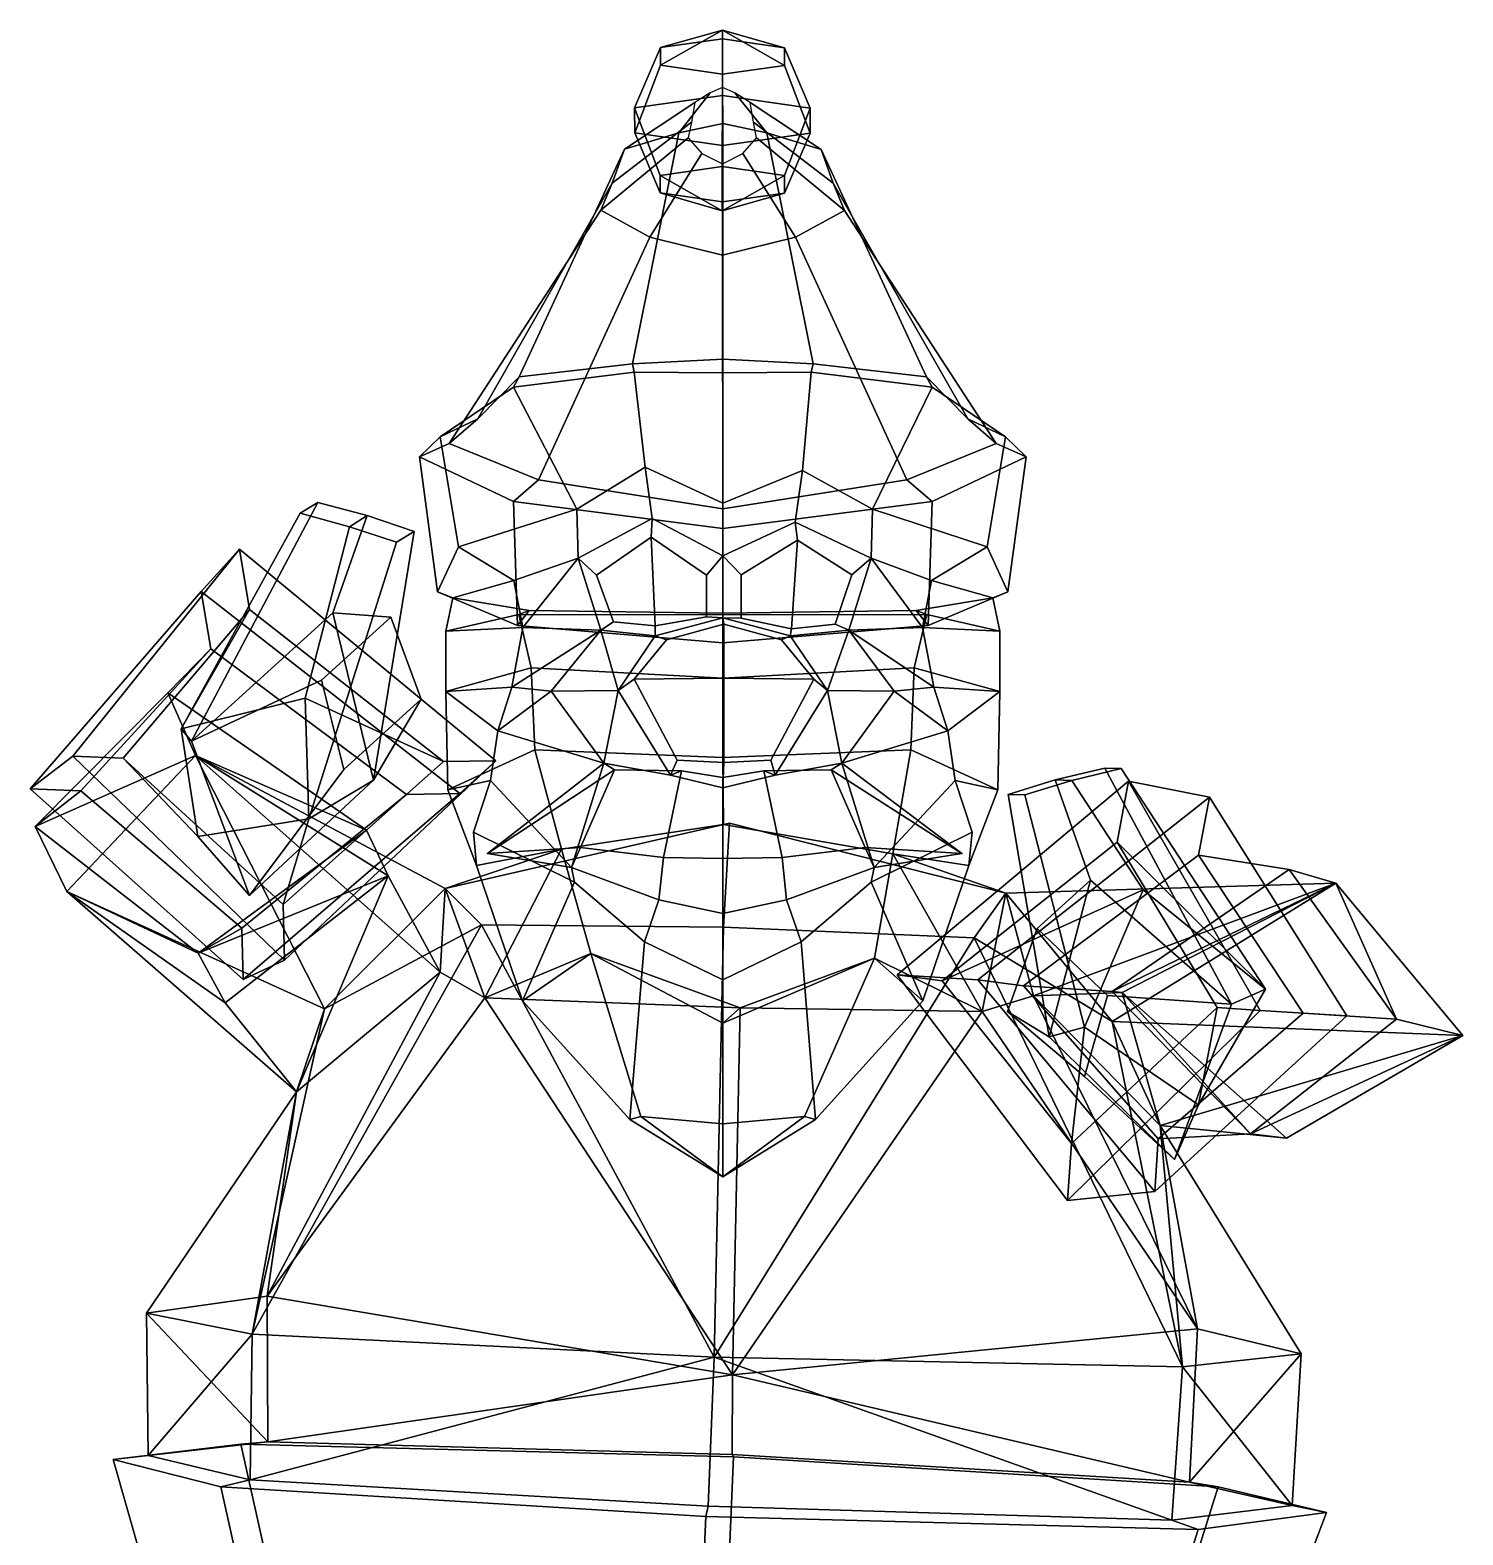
# Model space of a CAD drawing. Extents: x -151 to 163, y -156 to 341.
# Drawn here: x -150.9 to 163.2, y 11 to 340.8 of the extents above; entities that cross this region are included whole.
import ezdxf

# ---------------------------------------------------------------- set-up
doc = ezdxf.new("R2010")
doc.units = 0

msp = doc.modelspace()

# ---------------------------------------------------------------- linework, layer by layer
for p in [(-50.679977, 160.365143, 96.495125), (53.326591, 160.365143, 96.495125)]:
    msp.add_point(p)
for points in [[(-12.734863, 333.085388, -7.617522), (0.883135, 340.792175, -13.282482), (-12.737453, 336.949158, -22.037312)], [(0.883135, 340.792175, -13.282482), (0.870122, 338.858826, -29.255663), (-12.737453, 336.949158, -22.037312)], [(0.875301, 331.131287, -0.416025), (0.883135, 340.792175, -13.282482), (-12.734863, 333.085388, -7.617522)], [(0.883135, 340.792175, -13.282482), (14.480319, 336.904724, -22.054108), (0.870122, 338.858826, -29.255663)], [(0.875301, 331.131287, -0.416025), (14.482908, 333.040955, -7.634317), (0.883135, 340.792175, -13.282482)], [(14.482908, 333.040955, -7.634317), (14.480319, 336.904724, -22.054108), (0.883135, 340.792175, -13.282482)], [(-12.737453, 336.949158, -22.037312), (0.870122, 338.858826, -29.255663), (0.843888, 326.463806, -38.97863), (-18.40015, 323.763123, -28.770412)], [(-18.396488, 318.29892, -8.377671), (-12.734863, 333.085388, -7.617522), (-12.737453, 336.949158, -22.037312), (-18.40015, 323.763123, -28.770412)], [(14.480319, 336.904724, -22.054108), (20.091583, 323.700287, -28.794165), (0.843888, 326.463806, -38.97863), (0.870122, 338.858826, -29.255663)], [(20.095245, 318.236053, -8.401423), (20.091583, 323.700287, -28.794165), (14.480319, 336.904724, -22.054108), (14.482908, 333.040955, -7.634317)], [(0.851211, 315.53537, 1.806764), (0.875301, 331.131287, -0.416025), (-12.734863, 333.085388, -7.617522), (-18.396488, 318.29892, -8.377671)], [(0.851211, 315.53537, 1.806764), (20.095245, 318.236053, -8.401423), (14.482908, 333.040955, -7.634317), (0.875301, 331.131287, -0.416025)], [(-1.841161, 327.024872, -7.458448), (-5.185419, 324.942139, -8.027981), (-20.648323, 314.677887, 46.516022), (-8.712774, 318.266296, 51.219952)], [(0.856452, 328.239136, -7.126527), (-1.841161, 327.024872, -7.458448), (-8.712774, 318.266296, 51.219952), (0.916761, 320.358612, 53.964451)], [(0.856452, 328.239136, -7.126527), (0.916761, 320.358612, 53.964451), (10.540228, 318.252838, 51.214859), (3.549675, 327.016052, -7.461774)], [(3.549675, 327.016052, -7.461774), (10.540228, 318.252838, 51.214859), (22.46538, 314.647736, 46.50462), (6.886408, 324.922424, -8.03543)], [(-5.185419, 324.942139, -8.027981), (-5.943182, 320.642426, -9.20479), (-23.337658, 307.271637, 36.821705), (-20.648323, 314.677887, 46.516022)], [(-12.787777, 308.958221, -29.53746), (-18.40015, 323.763123, -28.770412), (0.843888, 326.463806, -38.97863), (0.819798, 310.86792, -36.75581)], [(-18.396488, 318.29892, -8.377671), (-18.40015, 323.763123, -28.770412), (-12.787777, 308.958221, -29.53746), (-12.785188, 305.094452, -15.11767)], [(14.429993, 308.913788, -29.554255), (0.819798, 310.86792, -36.75581), (0.843888, 326.463806, -38.97863), (20.091583, 323.700287, -28.794165)], [(6.886408, 324.922424, -8.03543), (22.46538, 314.647736, 46.50462), (25.133295, 307.237701, 36.808887), (7.628673, 320.620239, -9.213164)], [(20.095245, 318.236053, -8.401423), (14.432582, 305.050018, -15.134465), (14.429993, 308.913788, -29.554255), (20.091583, 323.700287, -28.794165)], [(-5.943182, 320.642426, -9.20479), (-6.636091, 317.174194, -10.154003), (-25.798651, 301.297607, 29.001936), (-23.337658, 307.271637, 36.821705)], [(0.919584, 268.643951, 102.110413), (0.916761, 320.358612, 53.964451), (-8.712774, 318.266296, 51.219952), (-18.868679, 267.628021, 94.745087)], [(0.919584, 268.643951, 102.110413), (20.707844, 267.628021, 94.745087), (10.540228, 318.252838, 51.214859), (0.916761, 320.358612, 53.964451)], [(7.628673, 320.620239, -9.213164), (25.133295, 307.237701, 36.808887), (27.577019, 301.260284, 28.98782), (8.309083, 317.14978, -10.163225)], [(-43.728985, 264.803253, 82.086647), (-18.868679, 267.628021, 94.745087), (-8.712774, 318.266296, 51.219952), (-20.648323, 314.677887, 46.516022)], [(-6.636091, 317.174194, -10.154003), (-3.64126, 313.777924, -11.084126), (-15.08944, 295.4487, 21.354467), (-25.798651, 301.297607, 29.001936)], [(0.851211, 315.53537, 1.806764), (-18.396488, 318.29892, -8.377671), (-12.785188, 305.094452, -15.11767), (0.824977, 303.14035, -7.916173)], [(0.851211, 315.53537, 1.806764), (0.824977, 303.14035, -7.916173), (14.432582, 305.050018, -15.134465), (20.095245, 318.236053, -8.401423)], [(8.309083, 317.14978, -10.163225), (27.577019, 301.260284, 28.98782), (16.850912, 295.426331, 21.346022), (5.30203, 313.763336, -11.089643)], [(45.568157, 264.803253, 82.086647), (22.46538, 314.647736, 46.50462), (10.540228, 318.252838, 51.214859), (20.707844, 267.628021, 94.745087)], [(-52.769516, 255.59906, 55.375454), (-43.728985, 264.803253, 82.086647), (-20.648323, 314.677887, 46.516022), (-23.337658, 307.271637, 36.821705)], [(-3.64126, 313.777924, -11.084126), (0.826269, 311.485901, -11.712281), (0.875048, 291.502228, 16.200111), (-15.08944, 295.4487, 21.354467)], [(5.30203, 313.763336, -11.089643), (16.850912, 295.426331, 21.346022), (0.875048, 291.502228, 16.200111), (0.826269, 311.485901, -11.712281)], [(54.608688, 255.59906, 55.375454), (25.133295, 307.237701, 36.808887), (22.46538, 314.647736, 46.50462), (45.568157, 264.803253, 82.086647)], [(0.811956, 301.207001, -23.889297), (-12.787777, 308.958221, -29.53746), (0.819798, 310.86792, -36.75581)], [(0.811956, 301.207001, -23.889297), (0.819798, 310.86792, -36.75581), (14.429993, 308.913788, -29.554255)], [(-59.039455, 250.177185, 32.811611), (-52.769516, 255.59906, 55.375454), (-23.337658, 307.271637, 36.821705), (-25.798651, 301.297607, 29.001936)], [(-12.785188, 305.094452, -15.11767), (-12.787777, 308.958221, -29.53746), (0.811956, 301.207001, -23.889297)], [(14.432582, 305.050018, -15.134465), (0.811956, 301.207001, -23.889297), (14.429993, 308.913788, -29.554255)], [(60.878628, 250.177185, 32.811611), (27.577019, 301.260284, 28.98782), (25.133295, 307.237701, 36.808887), (54.608688, 255.59906, 55.375454)], [(0.824977, 303.14035, -7.916173), (-12.785188, 305.094452, -15.11767), (0.811956, 301.207001, -23.889297)], [(0.824977, 303.14035, -7.916173), (0.811956, 301.207001, -23.889297), (14.432582, 305.050018, -15.134465)], [(-39.451542, 242.208405, 12.722825), (-59.039455, 250.177185, 32.811611), (-25.798651, 301.297607, 29.001936), (-15.08944, 295.4487, 21.354467)], [(41.290707, 242.208405, 12.722826), (16.850912, 295.426331, 21.346022), (27.577019, 301.260284, 28.98782), (60.878628, 250.177185, 32.811611)], [(0.919583, 235.910461, -5.742792), (-39.451542, 242.208405, 12.722825), (-15.08944, 295.4487, 21.354467), (0.875048, 291.502228, 16.200111)], [(0.919583, 235.910461, -5.742792), (0.875048, 291.502228, 16.200111), (16.850912, 295.426331, 21.346022), (41.290707, 242.208405, 12.722826)], [(-18.480015, 265.833313, 99.837967), (-18.868679, 267.628021, 94.745087), (-43.728985, 264.803253, 82.086647), (-44.971336, 262.561523, 86.926041)], [(0.919584, 265.653229, 105.996429), (0.919584, 268.643951, 102.110413), (-18.868679, 267.628021, 94.745087), (-18.480015, 265.833313, 99.837967)], [(0.919584, 265.653229, 105.996429), (20.31918, 265.833313, 99.837967), (20.707844, 267.628021, 94.745087), (0.919584, 268.643951, 102.110413)], [(20.31918, 265.833313, 99.837967), (46.810509, 262.561523, 86.926041), (45.568157, 264.803253, 82.086647), (20.707844, 267.628021, 94.745087)], [(-44.971336, 262.561523, 86.926041), (-43.728985, 264.803253, 82.086647), (-52.769516, 255.59906, 55.375454), (-61.068195, 251.690308, 57.15406)], [(-16.123188, 245.036011, 105.993355), (-18.480015, 265.833313, 99.837967), (-44.971336, 262.561523, 86.926041), (-31.063923, 235.798859, 95.688095)], [(0.919583, 237.132874, 110.968666), (0.919584, 265.653229, 105.996429), (-18.480015, 265.833313, 99.837967), (-16.123188, 245.036011, 105.993355)], [(0.919583, 237.132874, 110.968666), (18.366079, 244.241577, 106.137733), (20.31918, 265.833313, 99.837967), (0.919584, 265.653229, 105.996429)], [(18.366079, 244.241577, 106.137733), (33.775131, 235.798859, 95.688103), (46.810509, 262.561523, 86.926041), (20.31918, 265.833313, 99.837967)], [(46.810509, 262.561523, 86.926041), (62.907364, 251.690308, 57.15406), (54.608688, 255.59906, 55.375454), (45.568157, 264.803253, 82.086647)], [(-31.063923, 235.798859, 95.688095), (-44.971336, 262.561523, 86.926041), (-61.068195, 251.690308, 57.15406), (-57.02113, 227.540619, 77.814453)], [(33.775131, 235.798859, 95.688103), (58.860306, 227.540619, 77.814453), (62.907364, 251.690308, 57.15406), (46.810509, 262.561523, 86.926041)], [(-61.068195, 251.690308, 57.15406), (-52.769516, 255.59906, 55.375454), (-59.039455, 250.177185, 32.811611), (-65.593887, 247.304596, 31.64838)], [(62.907364, 251.690308, 57.15406), (67.433052, 247.304596, 31.64838), (60.878628, 250.177185, 32.811611), (54.608688, 255.59906, 55.375454)], [(-57.02113, 227.540619, 77.814453), (-61.068195, 251.690308, 57.15406), (-65.593887, 247.304596, 31.64838), (-61.594547, 217.683228, 41.266933)], [(58.860306, 227.540619, 77.814453), (63.43372, 217.683228, 41.266933), (67.433052, 247.304596, 31.64838), (62.907364, 251.690308, 57.15406)], [(-65.593887, 247.304596, 31.64838), (-59.039455, 250.177185, 32.811611), (-39.451542, 242.208405, 12.722825), (-44.980259, 237.459106, 9.714837)], [(67.433052, 247.304596, 31.64838), (46.819427, 237.459106, 9.714837), (41.290707, 242.208405, 12.722826), (60.878628, 250.177185, 32.811611)], [(-61.594547, 217.683228, 41.266933), (-65.593887, 247.304596, 31.64838), (-44.980259, 237.459106, 9.714837), (-44.08493, 210.312958, 16.025953)], [(-16.123188, 245.036011, 105.993355), (-31.063923, 235.798859, 95.688095), (-30.771215, 225.057556, 94.877663), (-14.554498, 233.792145, 106.658783)], [(0.919583, 237.132874, 110.968666), (-16.123188, 245.036011, 105.993355), (-14.554498, 233.792145, 106.658783), (0.919583, 225.558319, 108.95771)], [(0.919583, 237.132874, 110.968666), (0.919583, 225.558319, 108.95771), (16.797384, 232.987305, 106.68766), (18.366079, 244.241577, 106.137733)], [(18.366079, 244.241577, 106.137733), (16.797384, 232.987305, 106.68766), (33.482418, 225.057556, 94.877663), (33.775131, 235.798859, 95.688103)], [(63.43372, 217.683228, 41.266933), (45.924103, 210.312927, 16.025953), (46.819427, 237.459106, 9.714837), (67.433052, 247.304596, 31.64838)], [(-44.980259, 237.459106, 9.714837), (-39.451542, 242.208405, 12.722825), (0.919583, 235.910461, -5.742792), (0.919583, 231.539124, -9.574923)], [(46.819427, 237.459106, 9.714837), (0.919583, 231.539124, -9.574923), (0.919583, 235.910461, -5.742792), (41.290707, 242.208405, 12.722826)], [(-44.08493, 210.312958, 16.025953), (-44.980259, 237.459106, 9.714837), (0.919583, 231.539124, -9.574923), (0.919583, 206.496765, -3.372415)], [(45.924103, 210.312927, 16.025953), (0.919583, 206.496765, -3.372415), (0.919583, 231.539124, -9.574923), (46.819427, 237.459106, 9.714837)], [(-87.855209, 237.285065, 235.486359), (-91.709824, 234.957581, 223.354294), (-117.844749, 187.686371, 199.891418), (-115.523788, 184.939056, 237.693634)], [(-80.929321, 231.938599, 221.394821), (-90.612244, 194.351776, 191.795395), (-117.844749, 187.686371, 199.891418), (-91.709824, 234.957581, 223.354294)], [(-77.039177, 234.385803, 233.512085), (-87.855209, 237.285065, 235.486359), (-115.523788, 184.939056, 237.693634), (-84.601608, 213.098267, 239.584335)], [(-77.039177, 234.385803, 233.512085), (-80.929321, 231.938599, 221.394821), (-91.709824, 234.957581, 223.354294), (-87.855209, 237.285065, 235.486359)], [(-66.761993, 230.882385, 231.85495), (-77.039177, 234.385803, 233.512085), (-84.601608, 213.098267, 239.584335), (-75.650269, 176.414948, 229.736511)], [(-66.761993, 230.882385, 231.85495), (-70.63118, 228.537048, 219.688675), (-80.929321, 231.938599, 221.394821), (-77.039177, 234.385803, 233.512085)], [(-44.855591, 220.184937, 78.357887), (-30.771215, 225.057556, 94.877663), (-31.063923, 235.798859, 95.688095), (-57.02113, 227.540619, 77.814453)], [(46.694759, 220.184937, 78.357887), (58.860306, 227.540619, 77.814453), (33.775131, 235.798859, 95.688103), (33.482418, 225.057556, 94.877663)], [(-70.63118, 228.537048, 219.688675), (-89.817459, 167.958923, 197.978378), (-90.612244, 194.351776, 191.795395), (-80.929321, 231.938599, 221.394821)], [(-66.761993, 230.882385, 231.85495), (-75.650269, 176.414948, 229.736511), (-89.817459, 167.958923, 197.978378), (-70.63118, 228.537048, 219.688675)], [(-14.813346, 229.697693, 104.469688), (-14.554498, 233.792145, 106.658783), (-30.771215, 225.057556, 94.877663), (-26.750479, 221.328979, 94.654114)], [(-14.813346, 229.697693, 104.469688), (-2.665472, 221.325775, 106.095718), (0.919583, 225.558319, 108.95771), (-14.554498, 233.792145, 106.658783)], [(17.304256, 229.002502, 104.268639), (16.797384, 232.987305, 106.68766), (0.919583, 225.558319, 108.95771), (4.957775, 221.445038, 106.276031)], [(17.304256, 229.002502, 104.268639), (29.2236, 221.448425, 92.15062), (33.482418, 225.057556, 94.877663), (16.797384, 232.987305, 106.68766)], [(-13.913989, 210.204559, 102.64016), (-14.813346, 229.697693, 104.469688), (-26.750479, 221.328979, 94.654114), (-23.003477, 211.139099, 97.547935)], [(-2.665472, 221.325775, 106.095718), (-14.813346, 229.697693, 104.469688), (-13.913989, 210.204559, 102.64016), (-2.665472, 212.208496, 106.939919)], [(4.957775, 221.445038, 106.276031), (4.957775, 211.94043, 107.318275), (15.987243, 209.592163, 102.009949), (17.304256, 229.002502, 104.268639)], [(15.987243, 209.592163, 102.009949), (25.549566, 210.588196, 95.723228), (29.2236, 221.448425, 92.15062), (17.304256, 229.002502, 104.268639)], [(-141.548309, 181.659973, 215.225647), (-105.023621, 227.046326, 193.537415), (-113.448845, 217.795593, 163.65593), (-150.940109, 174.540405, 184.272125)], [(-141.548309, 181.659973, 215.225647), (-130.561356, 181.253357, 212.247375), (-102.853973, 213.839966, 196.022812), (-105.023621, 227.046326, 193.537415)], [(-56.72723, 173.498657, 158.160782), (-113.448845, 217.795593, 163.65593), (-105.023621, 227.046326, 193.537415), (-48.849972, 180.634979, 189.534073)], [(-48.849972, 180.634979, 189.534073), (-105.023621, 227.046326, 193.537415), (-102.853973, 213.839966, 196.022812), (-60.33535, 180.476807, 192.784042)], [(-57.02113, 227.540619, 77.814453), (-61.594547, 217.683228, 41.266933), (-58.289005, 216.348694, 41.578911), (-44.855591, 220.184937, 78.357887)], [(-42.882839, 209.859009, 78.655991), (-30.771215, 225.057556, 94.877663), (-44.855591, 220.184937, 78.357887)], [(-25.840948, 209.298401, 98.549278), (-30.771215, 225.057556, 94.877663), (-42.882839, 209.859009, 78.655991)], [(-23.003477, 211.139099, 97.547935), (-26.750479, 221.328979, 94.654114), (-30.771215, 225.057556, 94.877663), (-25.840948, 209.298401, 98.549278)], [(-2.665472, 212.208496, 106.939919), (0.919583, 211.96109, 110.144325), (0.919583, 225.558319, 108.95771), (-2.665472, 221.325775, 106.095718)], [(4.957775, 211.94043, 107.318275), (4.957775, 221.445038, 106.276031), (0.919583, 225.558319, 108.95771), (0.919583, 211.96109, 110.144325)], [(25.549566, 210.588196, 95.723228), (28.552151, 209.298401, 98.549278), (33.482418, 225.057556, 94.877663), (29.2236, 221.448425, 92.15062)], [(28.552151, 209.298401, 98.549278), (44.722004, 209.859009, 78.655991), (33.482418, 225.057556, 94.877663)], [(44.722004, 209.859009, 78.655991), (46.694759, 220.184937, 78.357887), (33.482418, 225.057556, 94.877663)], [(58.860306, 227.540619, 77.814453), (46.694759, 220.184937, 78.357887), (60.128181, 216.348694, 41.578911), (63.43372, 217.683228, 41.266933)], [(-150.940109, 174.540405, 184.272125), (-113.448845, 217.795593, 163.65593), (-111.299927, 205.190002, 166.006439), (-139.78569, 174.087952, 181.257751)], [(-56.72723, 173.498657, 158.160782), (-68.4123, 173.298706, 161.476425), (-111.299927, 205.190002, 166.006439), (-113.448845, 217.795593, 163.65593)], [(-61.594547, 217.683228, 41.266933), (-44.08493, 210.312958, 16.025953), (-41.498802, 213.574707, 15.364482), (-58.289005, 216.348694, 41.578911)], [(-44.855591, 220.184937, 78.357887), (-58.289005, 216.348694, 41.578911), (-59.793415, 209.042908, 42.462151), (-42.882839, 209.859009, 78.655991)], [(63.43372, 217.683228, 41.266933), (60.128181, 216.348694, 41.578911), (43.337975, 213.574707, 15.364482), (45.924103, 210.312927, 16.025953)], [(46.694759, 220.184937, 78.357887), (44.722004, 209.859009, 78.655991), (61.632584, 209.042908, 42.462151), (60.128181, 216.348694, 41.578911)], [(-59.793415, 209.042908, 42.462151), (-58.289005, 216.348694, 41.578911), (-41.498802, 213.574707, 15.364482), (-43.811165, 212.72229, 12.67251)], [(61.632584, 209.042908, 42.462151), (45.65033, 212.72229, 12.67251), (43.337975, 213.574707, 15.364482), (60.128181, 216.348694, 41.578911)], [(-114.141823, 164.080505, 204.579697), (-117.844749, 187.686371, 199.891418), (-102.853973, 213.839966, 196.022812), (-130.561356, 181.253357, 212.247375)], [(-90.612244, 194.351776, 191.795395), (-60.33535, 180.476807, 192.784042), (-102.853973, 213.839966, 196.022812), (-117.844749, 187.686371, 199.891418)], [(-71.823845, 212.164673, 292.846191), (-84.601608, 213.098267, 239.584335), (-115.523788, 184.939056, 237.693634), (-87.023605, 198.333801, 299.168121)], [(-65.185951, 194.199463, 295.56189), (-71.823845, 212.164673, 292.846191), (-87.023605, 198.333801, 299.168121), (-82.135727, 178.78302, 290.835663)], [(-65.185951, 194.199463, 295.56189), (-75.650269, 176.414948, 229.736511), (-84.601608, 213.098267, 239.584335), (-71.823845, 212.164673, 292.846191)], [(-59.815197, 195.848938, 44.641083), (-59.793415, 209.042908, 42.462151), (-43.811165, 212.72229, 12.67251), (-41.066387, 201.025208, 11.188781)], [(-44.08493, 210.312958, 16.025953), (0.919583, 206.496765, -3.372415), (0.919583, 213.033264, -1.753984), (-41.498802, 213.574707, 15.364482)], [(-43.811165, 212.72229, 12.67251), (-41.498802, 213.574707, 15.364482), (0.919583, 213.033264, -1.753984), (0.919584, 212.648071, -2.405132)], [(-41.066387, 201.025208, 11.188781), (-43.811165, 212.72229, 12.67251), (0.919584, 212.648071, -2.405132), (0.919586, 198.771912, -0.945824)], [(-13.913989, 210.204559, 102.64016), (-23.003477, 211.139099, 97.547935), (-25.840948, 209.298401, 98.549278), (-13.881097, 208.017517, 104.835991)], [(-13.913989, 210.204559, 102.64016), (-13.881097, 208.017517, 104.835991), (0.919583, 211.96109, 110.144325), (-2.665472, 212.208496, 106.939919)], [(1.177965, 210.574738, 124.536148), (0.919583, 211.96109, 110.144325), (-13.881097, 208.017517, 104.835991), (-11.444909, 207.140503, 121.01963)], [(45.924103, 210.312927, 16.025953), (43.337975, 213.574707, 15.364482), (0.919583, 213.033264, -1.753984), (0.919583, 206.496765, -3.372415)], [(45.65033, 212.72229, 12.67251), (0.919584, 212.648071, -2.405132), (0.919583, 213.033264, -1.753984), (43.337975, 213.574707, 15.364482)], [(1.177965, 210.574738, 124.536148), (13.800838, 207.140503, 121.01963), (15.720262, 208.017517, 104.835991), (0.919583, 211.96109, 110.144325)], [(15.987243, 209.592163, 102.009949), (4.957775, 211.94043, 107.318275), (0.919583, 211.96109, 110.144325), (15.720262, 208.017517, 104.835991)], [(42.905556, 201.025208, 11.188781), (0.919586, 198.771912, -0.945824), (0.919584, 212.648071, -2.405132), (45.65033, 212.72229, 12.67251)], [(61.654369, 195.848938, 44.641083), (42.905556, 201.025208, 11.188781), (45.65033, 212.72229, 12.67251), (61.632584, 209.042908, 42.462151)], [(-42.882839, 209.859009, 78.655991), (-59.793415, 209.042908, 42.462151), (-59.815197, 195.848938, 44.641083), (-45.324608, 196.759888, 78.504814)], [(-45.324608, 196.759888, 78.504814), (-25.840948, 209.298401, 98.549278), (-42.882839, 209.859009, 78.655991)], [(-36.670631, 195.943115, 101.72583), (-25.840948, 209.298401, 98.549278), (-45.324608, 196.759888, 78.504814)], [(-36.670631, 195.943115, 101.72583), (-22.038874, 196.096497, 104.760262), (-25.840948, 209.298401, 98.549278)], [(-22.038874, 196.096497, 104.760262), (-13.881097, 208.017517, 104.835991), (-25.840948, 209.298401, 98.549278)], [(-18.521238, 198.576141, 122.216965), (-11.444909, 207.140503, 121.01963), (-13.881097, 208.017517, 104.835991), (-22.038874, 196.096497, 104.760262)], [(1.177965, 198.757813, 128.666168), (1.177965, 210.574738, 124.536148), (-11.444909, 207.140503, 121.01963), (-18.521238, 198.576141, 122.216965)], [(1.177965, 198.757813, 128.666168), (20.877165, 198.576141, 122.216965), (13.800838, 207.140503, 121.01963), (1.177965, 210.574738, 124.536148)], [(20.877165, 198.576141, 122.216965), (23.878038, 196.096497, 104.760262), (15.720262, 208.017517, 104.835991), (13.800838, 207.140503, 121.01963)], [(15.987243, 209.592163, 102.009949), (15.720262, 208.017517, 104.835991), (28.552151, 209.298401, 98.549278), (25.549566, 210.588196, 95.723228)], [(23.878038, 196.096497, 104.760262), (28.552151, 209.298401, 98.549278), (15.720262, 208.017517, 104.835991)], [(38.5098, 195.943115, 101.72583), (28.552151, 209.298401, 98.549278), (23.878038, 196.096497, 104.760262)], [(47.16378, 196.759888, 78.504814), (44.722004, 209.859009, 78.655991), (28.552151, 209.298401, 98.549278)], [(38.5098, 195.943115, 101.72583), (47.16378, 196.759888, 78.504814), (28.552151, 209.298401, 98.549278)], [(44.722004, 209.859009, 78.655991), (47.16378, 196.759888, 78.504814), (61.654369, 195.848938, 44.641083), (61.632584, 209.042908, 42.462151)], [(-139.78569, 174.087952, 181.257751), (-111.299927, 205.190002, 166.006439), (-120.736786, 195.525208, 132.468643), (-149.845612, 166.273438, 147.460983)], [(-120.736786, 195.525208, 132.468643), (-111.299927, 205.190002, 166.006439), (-68.4123, 173.298706, 161.476425), (-77.220886, 165.470367, 127.332848)], [(-82.135727, 178.78302, 290.835663), (-87.023605, 198.333801, 299.168121), (-115.523788, 184.939056, 237.693634), (-102.847733, 151.139496, 241.739716)], [(-59.378841, 174.294678, 46.003769), (-59.815197, 195.848938, 44.641083), (-41.066387, 201.025208, 11.188781), (-40.27367, 183.037537, 14.099627)], [(-40.27367, 183.037537, 14.099627), (-41.066387, 201.025208, 11.188781), (0.919586, 198.771912, -0.945824), (0.919586, 181.411835, 3.485335)], [(-9.09691, 180.828156, 117.381271), (-18.521238, 198.576141, 122.216965), (-22.038874, 196.096497, 104.760262), (-10.546878, 177.509399, 104.511536)], [(1.177965, 180.306702, 122.611298), (1.177965, 198.757813, 128.666168), (-18.521238, 198.576141, 122.216965), (-9.09691, 180.828156, 117.381271)], [(42.112839, 183.037537, 14.099627), (0.919586, 181.411835, 3.485335), (0.919586, 198.771912, -0.945824), (42.905556, 201.025208, 11.188781)], [(1.177965, 180.306702, 122.611298), (11.45284, 180.828156, 117.381271), (20.877165, 198.576141, 122.216965), (1.177965, 198.757813, 128.666168)], [(11.45284, 180.828156, 117.381271), (12.386044, 177.509399, 104.511536), (23.878038, 196.096497, 104.760262), (20.877165, 198.576141, 122.216965)], [(61.218018, 174.294678, 46.003769), (42.112839, 183.037537, 14.099627), (42.905556, 201.025208, 11.188781), (61.654369, 195.848938, 44.641083)], [(-149.845612, 166.273438, 147.460983), (-120.736786, 195.525208, 132.468643), (-114.665512, 181.842285, 81.431877)], [(-77.220886, 165.470367, 127.332848), (-114.665512, 181.842285, 81.431877), (-120.736786, 195.525208, 132.468643)], [(-45.324608, 196.759888, 78.504814), (-59.815197, 195.848938, 44.641083), (-48.390682, 187.236511, 77.948036)], [(-49.996426, 176.30658, 78.12674), (-48.390682, 187.236511, 77.948036), (-59.815197, 195.848938, 44.641083), (-59.378841, 174.294678, 46.003769)], [(-48.390682, 187.236511, 77.948036), (-36.670631, 195.943115, 101.72583), (-45.324608, 196.759888, 78.504814)], [(-25.174013, 180.129791, 98.608398), (-36.670631, 195.943115, 101.72583), (-48.390682, 187.236511, 77.948036)], [(-25.174013, 180.129791, 98.608398), (-22.038874, 196.096497, 104.760262), (-36.670631, 195.943115, 101.72583)], [(-10.546878, 177.509399, 104.511536), (-22.038874, 196.096497, 104.760262), (-25.174013, 180.129791, 98.608398)], [(12.386044, 177.509399, 104.511536), (27.013178, 180.129791, 98.608398), (23.878038, 196.096497, 104.760262)], [(27.013178, 180.129791, 98.608398), (38.5098, 195.943115, 101.72583), (23.878038, 196.096497, 104.760262)], [(27.013178, 180.129791, 98.608398), (50.229855, 187.236511, 77.948036), (38.5098, 195.943115, 101.72583)], [(50.229855, 187.236511, 77.948036), (47.16378, 196.759888, 78.504814), (38.5098, 195.943115, 101.72583)], [(47.16378, 196.759888, 78.504814), (50.229855, 187.236511, 77.948036), (61.654369, 195.848938, 44.641083)], [(51.835598, 176.30658, 78.12674), (61.218018, 174.294678, 46.003769), (61.654369, 195.848938, 44.641083), (50.229855, 187.236511, 77.948036)], [(-65.185951, 194.199463, 295.56189), (-82.135727, 178.78302, 290.835663), (-102.847733, 151.139496, 241.739716), (-75.650269, 176.414948, 229.736511)], [(-89.817459, 167.958923, 197.978378), (-95.463943, 149.131042, 210.90654), (-60.33535, 180.476807, 192.784042), (-90.612244, 194.351776, 191.795395)], [(-102.847733, 151.139496, 241.739716), (-115.523788, 184.939056, 237.693634), (-117.844749, 187.686371, 199.891418), (-114.141823, 164.080505, 204.579697)], [(-49.996426, 176.30658, 78.12674), (-32.282021, 157.303833, 104.917747), (-25.174013, 180.129791, 98.608398), (-48.390682, 187.236511, 77.948036)], [(51.835598, 176.30658, 78.12674), (50.229855, 187.236511, 77.948036), (27.013178, 180.129791, 98.608398), (34.121185, 157.303833, 104.917747)], [(-104.239861, 132.695526, 181.006226), (-95.183472, 136.95874, 213.678253), (-141.548309, 181.659973, 215.225647), (-150.940109, 174.540405, 184.272125)], [(-149.845612, 166.273438, 147.460983), (-114.665512, 181.842285, 81.431877), (-142.916489, 151.99939, 89.902321)], [(-86.386856, 126.331512, -23.09589), (-142.916489, 151.99939, 89.902321), (-114.665512, 181.842285, 81.431877)], [(-95.183472, 136.95874, 213.678253), (-95.463943, 149.131042, 210.90654), (-130.561356, 181.253357, 212.247375), (-141.548309, 181.659973, 215.225647)], [(-61.019386, 134.334015, 41.609921), (-59.924595, 152.694336, -1.690758), (-114.665512, 181.842285, 81.431877)], [(-61.019386, 134.334015, 41.609921), (-114.665512, 181.842285, 81.431877), (-72.409721, 155.421967, 90.07692)], [(-86.386856, 126.331512, -23.09589), (-114.665512, 181.842285, 81.431877), (-59.924595, 152.694336, -1.690758)], [(-77.220886, 165.470367, 127.332848), (-72.409721, 155.421967, 90.07692), (-114.665512, 181.842285, 81.431877)], [(-53.050301, 157.683044, 50.112881), (-59.378841, 174.294678, 46.003769), (-40.27367, 183.037537, 14.099627), (-34.43066, 161.277405, 31.827055)], [(-34.43066, 161.277405, 31.827055), (-40.27367, 183.037537, 14.099627), (0.919586, 181.411835, 3.485335), (1.061736, 166.716064, 8.411392)], [(38.194569, 160.232819, 31.336216), (1.061736, 166.716064, 8.411392), (0.919586, 181.411835, 3.485335), (42.112839, 183.037537, 14.099627)], [(54.889469, 157.683044, 50.112881), (38.194569, 160.232819, 31.336216), (42.112839, 183.037537, 14.099627), (61.218018, 174.294678, 46.003769)], [(-89.817459, 167.958923, 197.978378), (-114.141823, 164.080505, 204.579697), (-130.561356, 181.253357, 212.247375), (-95.463943, 149.131042, 210.90654)], [(-104.239861, 132.695526, 181.006226), (-56.72723, 173.498657, 158.160782), (-48.849972, 180.634979, 189.534073), (-95.183472, 136.95874, 213.678253)], [(-95.183472, 136.95874, 213.678253), (-48.849972, 180.634979, 189.534073), (-60.33535, 180.476807, 192.784042), (-95.463943, 149.131042, 210.90654)], [(-22.807823, 178.709167, 112.608627), (-25.174013, 180.129791, 98.608398), (-50.679977, 160.365143, 96.495125)], [(-50.679977, 160.365143, 96.495125), (-25.174013, 180.129791, 98.608398), (-32.282021, 157.303833, 104.917747)], [(-30.285025, 161.660431, 115.00264), (-22.807823, 178.709167, 112.608627), (-50.679977, 160.365143, 96.495125)], [(-8.110452, 178.446899, 112.725739), (-22.807823, 178.709167, 112.608627), (-30.285025, 161.660431, 115.00264), (-12.071404, 159.469116, 123.670204)], [(-22.807823, 178.709167, 112.608627), (-8.110452, 178.446899, 112.725739), (-10.546878, 177.509399, 104.511536), (-25.174013, 180.129791, 98.608398)], [(-12.071404, 159.469116, 123.670204), (0.919583, 159.265625, 124.353912), (0.919583, 177.032837, 115.474304), (-8.110452, 178.446899, 112.725739)], [(1.177965, 180.306702, 122.611298), (-9.09691, 180.828156, 117.381271), (-10.546878, 177.509399, 104.511536), (0.919583, 174.722046, 110.43103)], [(0.919583, 177.032837, 115.474304), (0.919583, 174.722046, 110.43103), (-10.546878, 177.509399, 104.511536), (-8.110452, 178.446899, 112.725739)], [(1.177965, 180.306702, 122.611298), (0.919583, 174.722046, 110.43103), (12.386044, 177.509399, 104.511536), (11.45284, 180.828156, 117.381271)], [(13.910569, 159.469116, 123.670204), (9.949618, 178.446899, 112.725739), (0.919583, 177.032837, 115.474304), (0.919583, 159.265625, 124.353912)], [(0.919583, 177.032837, 115.474304), (9.949618, 178.446899, 112.725739), (12.386044, 177.509399, 104.511536), (0.919583, 174.722046, 110.43103)], [(24.646988, 178.709167, 112.608627), (27.013178, 180.129791, 98.608398), (12.386044, 177.509399, 104.511536), (9.949618, 178.446899, 112.725739)], [(9.949618, 178.446899, 112.725739), (13.910569, 159.469116, 123.670204), (32.124191, 161.660431, 115.00264), (24.646988, 178.709167, 112.608627)], [(24.646988, 178.709167, 112.608627), (53.326591, 160.365143, 96.495125), (27.013178, 180.129791, 98.608398)], [(32.124191, 161.660431, 115.00264), (53.326591, 160.365143, 96.495125), (24.646988, 178.709167, 112.608627)], [(53.326591, 160.365143, 96.495125), (34.121185, 157.303833, 104.917747), (27.013178, 180.129791, 98.608398)], [(73.802963, 176.512268, 219.881882), (84.651695, 179.070129, 222.129654), (88.256592, 178.999512, 209.701401), (77.443939, 176.321442, 207.44577)], [(73.802963, 176.512268, 219.881882), (81.536461, 154.522278, 221.845413), (112.472664, 127.353149, 214.263351), (84.651695, 179.070129, 222.129654)], [(77.443939, 176.321442, 207.44577), (88.256592, 178.999512, 209.701401), (119.933739, 130.588074, 181.936981), (93.053871, 152.404785, 175.337677)], [(84.651695, 179.070129, 222.129654), (112.472664, 127.353149, 214.263351), (119.933739, 130.588074, 181.936981), (88.256592, 178.999512, 209.701401)], [(-75.650269, 176.414948, 229.736511), (-102.847733, 151.139496, 241.739716), (-114.141823, 164.080505, 204.579697), (-89.817459, 167.958923, 197.978378)], [(-53.050301, 157.683044, 50.112881), (-53.71965, 165.048523, 81.29702), (-49.996426, 176.30658, 78.12674), (-59.378841, 174.294678, 46.003769)], [(-49.996426, 176.30658, 78.12674), (-53.71965, 165.048523, 81.29702), (-31.598852, 154.082092, 95.906563), (-32.282021, 157.303833, 104.917747)], [(51.835598, 176.30658, 78.12674), (34.121185, 157.303833, 104.917747), (33.438015, 154.082092, 95.906563), (55.558826, 165.048523, 81.29702)], [(56.830212, 132.650696, 124.612862), (39.168503, 133.719818, 152.616119), (89.875748, 176.160645, 183.48793), (107.63678, 172.703033, 156.616867)], [(39.168503, 133.719818, 152.616119), (49.016685, 132.466797, 159.245178), (87.378067, 162.819763, 182.451294), (89.875748, 176.160645, 183.48793)], [(54.889469, 157.683044, 50.112881), (61.218018, 174.294678, 46.003769), (51.835598, 176.30658, 78.12674), (55.558826, 165.048523, 81.29702)], [(63.5009, 173.306061, 217.825607), (73.802963, 176.512268, 219.881882), (77.443939, 176.321442, 207.44577), (67.119675, 173.224182, 205.360199)], [(63.5009, 173.306061, 217.825607), (72.45974, 120.174866, 205.70108), (81.536461, 154.522278, 221.845413), (73.802963, 176.512268, 219.881882)], [(67.119675, 173.224182, 205.360199), (77.443939, 176.321442, 207.44577), (93.053871, 152.404785, 175.337677), (80.227509, 122.316711, 173.367844)], [(118.763802, 125.967529, 206.081772), (89.875748, 176.160645, 183.48793), (87.378067, 162.819763, 182.451294), (109.316154, 126.593811, 199.749466)], [(118.763802, 125.967529, 206.081772), (137.725967, 124.771729, 178.952057), (107.63678, 172.703033, 156.616867), (89.875748, 176.160645, 183.48793)], [(-104.239861, 132.695526, 181.006226), (-150.940109, 174.540405, 184.272125), (-139.78569, 174.087952, 181.257751), (-104.485535, 143.964844, 178.436218)], [(-114.06459, 138.479431, 143.959579), (-104.485535, 143.964844, 178.436218), (-139.78569, 174.087952, 181.257751), (-149.845612, 166.273438, 147.460983)], [(-77.220886, 165.470367, 127.332848), (-68.4123, 173.298706, 161.476425), (-104.485535, 143.964844, 178.436218), (-114.06459, 138.479431, 143.959579)], [(-104.239861, 132.695526, 181.006226), (-104.485535, 143.964844, 178.436218), (-68.4123, 173.298706, 161.476425), (-56.72723, 173.498657, 158.160782)], [(56.830212, 132.650696, 124.612862), (107.63678, 172.703033, 156.616867), (105.185822, 159.976471, 155.582397), (66.84774, 131.335846, 131.357834)], [(63.5009, 173.306061, 217.825607), (67.119675, 173.224182, 205.360199), (80.227509, 122.316711, 173.367844), (72.45974, 120.174866, 205.70108)], [(137.725967, 124.771729, 178.952057), (128.132401, 125.366943, 172.523895), (105.185822, 159.976471, 155.582397), (107.63678, 172.703033, 156.616867)], [(-114.06459, 138.479431, 143.959579), (-149.845612, 166.273438, 147.460983), (-142.916489, 151.99939, 89.902321)], [(-114.06459, 138.479431, 143.959579), (-72.409721, 155.421967, 90.07692), (-77.220886, 165.470367, 127.332848)], [(2.407508, 166.969543, 4.653133), (1.101685, 144.203278, -46.377682), (-52.006264, 144.675812, -35.924862), (-59.924595, 152.694336, -1.690758)], [(2.407508, 166.969543, 4.653133), (-59.924595, 152.694336, -1.690758), (-34.43066, 161.277405, 31.827055), (1.061736, 166.716064, 8.411392)], [(-31.598852, 154.082092, 95.906563), (-53.71965, 165.048523, 81.29702), (-53.050301, 157.683044, 50.112881), (-42.972233, 128.035583, 66.107307)], [(1.061736, 166.716064, 8.411392), (38.194569, 160.232819, 31.336216), (62.940285, 151.650238, -2.609684), (2.407508, 166.969543, 4.653133)], [(2.407508, 166.969543, 4.653133), (62.940285, 151.650238, -2.609684), (56.023293, 141.852844, -37.402851), (1.101685, 144.203278, -46.377682)], [(33.438015, 154.082092, 95.906563), (44.811401, 128.035583, 66.107307), (54.889469, 157.683044, 50.112881), (55.558826, 165.048523, 81.29702)], [(-32.282021, 157.303833, 104.917747), (-30.285025, 161.660431, 115.00264), (-50.679977, 160.365143, 96.495125)], [(-12.071404, 159.469116, 123.670204), (-30.285025, 161.660431, 115.00264), (-32.282021, 157.303833, 104.917747), (-13.073031, 150.170074, 113.76458)], [(13.910569, 159.469116, 123.670204), (14.912196, 150.170074, 113.76458), (34.121185, 157.303833, 104.917747), (32.124191, 161.660431, 115.00264)], [(34.121185, 157.303833, 104.917747), (53.326591, 160.365143, 96.495125), (32.124191, 161.660431, 115.00264)], [(93.053871, 152.404785, 175.337677), (119.933739, 130.588074, 181.936981), (87.378067, 162.819763, 182.451294), (49.016685, 132.466797, 159.245178)], [(105.182755, 105.271545, 179.275833), (109.316154, 126.593811, 199.749466), (87.378067, 162.819763, 182.451294), (119.933739, 130.588074, 181.936981)], [(-59.924595, 152.694336, -1.690758), (-51.213341, 128.741882, 60.026875), (-34.43066, 161.277405, 31.827055)], [(-42.972233, 128.035583, 66.107307), (-53.050301, 157.683044, 50.112881), (-34.43066, 161.277405, 31.827055), (-27.982641, 138.459137, 60.303261)], [(-51.213341, 128.741882, 60.026875), (-27.982641, 138.459137, 60.303261), (-34.43066, 161.277405, 31.827055)], [(0.919583, 159.265625, 124.353912), (-12.071404, 159.469116, 123.670204), (-13.073031, 150.170074, 113.76458), (0.919583, 147.203278, 119.235947)], [(0.919583, 159.265625, 124.353912), (0.919583, 147.203278, 119.235947), (14.912196, 150.170074, 113.76458), (13.910569, 159.469116, 123.670204)], [(44.811401, 128.035583, 66.107307), (34.181942, 137.42749, 59.730118), (38.194569, 160.232819, 31.336216), (54.889469, 157.683044, 50.112881)], [(57.790878, 125.716461, 58.424549), (38.194569, 160.232819, 31.336216), (34.181942, 137.42749, 59.730118)], [(62.940285, 151.650238, -2.609684), (38.194569, 160.232819, 31.336216), (57.790878, 125.716461, 58.424549)], [(125.082764, 156.79953, 125.56131), (86.293968, 130.102417, 100.944359), (66.84774, 131.335846, 131.357834), (105.185822, 159.976471, 155.582397)], [(128.132401, 125.366943, 172.523895), (148.653076, 124.028839, 142.832138), (125.082764, 156.79953, 125.56131), (105.185822, 159.976471, 155.582397)], [(-114.06459, 138.479431, 143.959579), (-108.179932, 127.632751, 97.803223), (-72.409721, 155.421967, 90.07692)], [(-108.179932, 127.632751, 97.803223), (-92.533577, 108.103821, 17.720663), (-72.409721, 155.421967, 90.07692)], [(-92.533577, 108.103821, 17.720663), (-61.019386, 134.334015, 41.609921), (-72.409721, 155.421967, 90.07692)], [(-16.255327, 141.018555, 115.812431), (-13.073031, 150.170074, 113.76458), (-32.282021, 157.303833, 104.917747), (-31.598852, 154.082092, 95.906563)], [(18.094488, 141.018555, 115.812431), (33.438015, 154.082092, 95.906563), (34.121185, 157.303833, 104.917747), (14.912196, 150.170074, 113.76458)], [(86.293968, 130.102417, 100.944359), (125.082764, 156.79953, 125.56131), (135.342773, 153.862976, 73.805695)], [(148.653076, 124.028839, 142.832138), (135.342773, 153.862976, 73.805695), (125.082764, 156.79953, 125.56131)], [(-92.533577, 108.103821, 17.720663), (-142.916489, 151.99939, 89.902321), (-86.386856, 126.331512, -23.09589)], [(-108.179932, 127.632751, 97.803223), (-142.916489, 151.99939, 89.902321), (-92.533577, 108.103821, 17.720663)], [(-114.06459, 138.479431, 143.959579), (-142.916489, 151.99939, 89.902321), (-108.179932, 127.632751, 97.803223)], [(-86.386856, 126.331512, -23.09589), (-59.924595, 152.694336, -1.690758), (-52.006264, 144.675812, -35.924862)], [(-61.019386, 134.334015, 41.609921), (-51.213341, 128.741882, 60.026875), (-59.924595, 152.694336, -1.690758)], [(-19.440453, 102.034058, 97.859222), (-16.255327, 141.018555, 115.812431), (-31.598852, 154.082092, 95.906563), (-42.972233, 128.035583, 66.107307)], [(21.279615, 102.034058, 97.859222), (44.811401, 128.035583, 66.107307), (33.438015, 154.082092, 95.906563), (18.094488, 141.018555, 115.812431)], [(80.227509, 122.316711, 173.367844), (93.053871, 152.404785, 175.337677), (49.016685, 132.466797, 159.245178), (77.346893, 96.786591, 180.909027)], [(69.069969, 129.129181, 41.136581), (135.342773, 153.862976, 73.805695), (62.940285, 151.650238, -2.609684)], [(86.269478, 123.518982, -28.883038), (62.940285, 151.650238, -2.609684), (135.342773, 153.862976, 73.805695)], [(63.336994, 125.690552, 273.856262), (69.878052, 143.889404, 274.30481), (81.536461, 154.522278, 221.845413), (72.45974, 120.174866, 205.70108)], [(69.069969, 129.129181, 41.136581), (88.503761, 129.874878, 78.350342), (135.342773, 153.862976, 73.805695)], [(69.878052, 143.889404, 274.30481), (85.23642, 129.232697, 277.709747), (112.472664, 127.353149, 214.263351), (81.536461, 154.522278, 221.845413)], [(86.269478, 123.518982, -28.883038), (135.342773, 153.862976, 73.805695), (163.177917, 120.455139, 72.985039)], [(86.293968, 130.102417, 100.944359), (135.342773, 153.862976, 73.805695), (88.503761, 129.874878, 78.350342)], [(148.653076, 124.028839, 142.832138), (163.177917, 120.455139, 72.985039), (135.342773, 153.862976, 73.805695)], [(0.919583, 132.673096, 122.178642), (0.919583, 147.203278, 119.235947), (-13.073031, 150.170074, 113.76458), (-16.255327, 141.018555, 115.812431)], [(0.919583, 132.673096, 122.178642), (18.094488, 141.018555, 115.812431), (14.912196, 150.170074, 113.76458), (0.919583, 147.203278, 119.235947)], [(86.269478, 123.518982, -28.883038), (56.023293, 141.852844, -37.402851), (62.940285, 151.650238, -2.609684)], [(69.069969, 129.129181, 41.136581), (62.940285, 151.650238, -2.609684), (57.790878, 125.716461, 58.424549)], [(-102.26355, 55.036667, -65.253349), (-52.006264, 144.675812, -35.924862), (-1.004632, 49.941238, -101.577332)], [(-102.26355, 55.036667, -65.253349), (-86.386856, 126.331512, -23.09589), (-52.006264, 144.675812, -35.924862)], [(-1.004632, 49.941238, -101.577332), (-52.006264, 144.675812, -35.924862), (1.101685, 144.203278, -46.377682)], [(-1.004632, 49.941238, -101.577332), (1.101685, 144.203278, -46.377682), (56.023293, 141.852844, -37.402851)], [(101.687401, 47.872284, -69.226089), (-1.004632, 49.941238, -101.577332), (56.023293, 141.852844, -37.402851)], [(101.687401, 47.872284, -69.226089), (56.023293, 141.852844, -37.402851), (86.269478, 123.518982, -28.883038)], [(63.336994, 125.690552, 273.856262), (80.217201, 111.484253, 266.0755), (85.23642, 129.232697, 277.709747), (69.878052, 143.889404, 274.30481)], [(0.919583, 89.516891, 101.101158), (0.919583, 132.673096, 122.178642), (-16.255327, 141.018555, 115.812431), (-19.440453, 102.034058, 97.859222)], [(0.919583, 89.516891, 101.101158), (21.279615, 102.034058, 97.859222), (18.094488, 141.018555, 115.812431), (0.919583, 132.673096, 122.178642)], [(4.746545, 126.51416, 67.152565), (-27.982641, 138.459137, 60.303261), (-51.213341, 128.741882, 60.026875)], [(-19.440453, 102.034058, 97.859222), (-42.972233, 128.035583, 66.107307), (-27.982641, 138.459137, 60.303261), (-17.021507, 102.726334, 81.952538)], [(-17.021507, 102.726334, 81.952538), (-27.982641, 138.459137, 60.303261), (0.919583, 123.128876, 56.009388), (0.919583, 101.092194, 77.656464)], [(0.919583, 123.128876, 56.009388), (-27.982641, 138.459137, 60.303261), (4.746545, 126.51416, 67.152565)], [(18.86067, 102.726334, 81.952538), (0.919583, 101.092194, 77.656464), (0.919583, 123.128876, 56.009388), (34.181942, 137.42749, 59.730118)], [(0.919583, 123.128876, 56.009388), (4.746545, 126.51416, 67.152565), (34.181942, 137.42749, 59.730118)], [(4.746545, 126.51416, 67.152565), (57.790878, 125.716461, 58.424549), (34.181942, 137.42749, 59.730118)], [(21.279615, 102.034058, 97.859222), (18.86067, 102.726334, 81.952538), (34.181942, 137.42749, 59.730118), (44.811401, 128.035583, 66.107307)], [(-98.993088, 63.344589, 88.941231), (-61.019386, 134.334015, 41.609921), (-92.533577, 108.103821, 17.720663)], [(-98.993088, 63.344589, 88.941231), (-51.213341, 128.741882, 60.026875), (-61.019386, 134.334015, 41.609921)], [(95.636971, 86.282883, 152.689926), (76.520134, 84.327011, 180.94548), (39.168503, 133.719818, 152.616119), (56.830212, 132.650696, 124.612862)], [(76.520134, 84.327011, 180.94548), (77.346893, 96.786591, 180.909027), (49.016685, 132.466797, 159.245178), (39.168503, 133.719818, 152.616119)], [(95.636971, 86.282883, 152.689926), (56.830212, 132.650696, 124.612862), (66.84774, 131.335846, 131.357834), (96.390388, 97.819504, 152.648117)], [(3.084994, 46.115738, 116.873123), (-51.213341, 128.741882, 60.026875), (-98.993088, 63.344589, 88.941231)], [(3.084994, 46.115738, 116.873123), (4.746545, 126.51416, 67.152565), (-51.213341, 128.741882, 60.026875)], [(104.957863, 56.180206, 84.968491), (69.069969, 129.129181, 41.136581), (57.790878, 125.716461, 58.424549)], [(86.293968, 130.102417, 100.944359), (116.610588, 98.91626, 122.640984), (96.390388, 97.819504, 152.648117), (66.84774, 131.335846, 131.357834)], [(96.791969, 100.702759, 9.575127), (88.503761, 129.874878, 78.350342), (69.069969, 129.129181, 41.136581)], [(104.957863, 56.180206, 84.968491), (96.791969, 100.702759, 9.575127), (69.069969, 129.129181, 41.136581)], [(80.217201, 111.484253, 266.0755), (99.956596, 93.305298, 212.377777), (112.472664, 127.353149, 214.263351), (85.23642, 129.232697, 277.709747)], [(116.610588, 98.91626, 122.640984), (86.293968, 130.102417, 100.944359), (88.503761, 129.874878, 78.350342)], [(124.479767, 97.979889, 76.844589), (88.503761, 129.874878, 78.350342), (96.791969, 100.702759, 9.575127)], [(116.610588, 98.91626, 122.640984), (88.503761, 129.874878, 78.350342), (124.479767, 97.979889, 76.844589)], [(99.956596, 93.305298, 212.377777), (105.182755, 105.271545, 179.275833), (119.933739, 130.588074, 181.936981), (112.472664, 127.353149, 214.263351)], [(-102.26355, 55.036667, -65.253349), (-92.533577, 108.103821, 17.720663), (-86.386856, 126.331512, -23.09589)], [(3.084994, 46.115738, 116.873123), (57.790878, 125.716461, 58.424549), (4.746545, 126.51416, 67.152565)], [(3.084994, 46.115738, 116.873123), (104.957863, 56.180206, 84.968491), (57.790878, 125.716461, 58.424549)], [(63.336994, 125.690552, 273.856262), (72.45974, 120.174866, 205.70108), (99.956596, 93.305298, 212.377777), (80.217201, 111.484253, 266.0755)], [(76.520134, 84.327011, 180.94548), (118.763802, 125.967529, 206.081772), (109.316154, 126.593811, 199.749466), (77.346893, 96.786591, 180.909027)], [(95.636971, 86.282883, 152.689926), (137.725967, 124.771729, 178.952057), (118.763802, 125.967529, 206.081772), (76.520134, 84.327011, 180.94548)], [(80.227509, 122.316711, 173.367844), (77.346893, 96.786591, 180.909027), (109.316154, 126.593811, 199.749466), (105.182755, 105.271545, 179.275833)], [(95.636971, 86.282883, 152.689926), (96.390388, 97.819504, 152.648117), (128.132401, 125.366943, 172.523895), (137.725967, 124.771729, 178.952057)], [(116.610588, 98.91626, 122.640984), (148.653076, 124.028839, 142.832138), (128.132401, 125.366943, 172.523895), (96.390388, 97.819504, 152.648117)], [(72.45974, 120.174866, 205.70108), (80.227509, 122.316711, 173.367844), (105.182755, 105.271545, 179.275833), (99.956596, 93.305298, 212.377777)], [(101.687401, 47.872284, -69.226089), (86.269478, 123.518982, -28.883038), (96.791969, 100.702759, 9.575127)], [(96.791969, 100.702759, 9.575127), (86.269478, 123.518982, -28.883038), (163.177917, 120.455139, 72.985039)], [(116.610588, 98.91626, 122.640984), (163.177917, 120.455139, 72.985039), (148.653076, 124.028839, 142.832138)], [(124.479767, 97.979889, 76.844589), (96.791969, 100.702759, 9.575127), (163.177917, 120.455139, 72.985039)], [(116.610588, 98.91626, 122.640984), (124.479767, 97.979889, 76.844589), (163.177917, 120.455139, 72.985039)], [(-98.993088, 63.344589, 88.941231), (-92.533577, 108.103821, 17.720663), (-125.392944, 59.590195, 3.711958)], [(-125.392944, 59.590195, 3.711958), (-92.533577, 108.103821, 17.720663), (-102.26355, 55.036667, -65.253349)], [(0.919583, 89.516891, 101.101158), (-19.440453, 102.034058, 97.859222), (-17.021507, 102.726334, 81.952538)], [(0.919583, 89.516891, 101.101158), (-17.021507, 102.726334, 81.952538), (0.919583, 101.092194, 77.656464)], [(0.919583, 89.516891, 101.101158), (0.919583, 101.092194, 77.656464), (18.86067, 102.726334, 81.952538)], [(0.919583, 89.516891, 101.101158), (18.86067, 102.726334, 81.952538), (21.279615, 102.034058, 97.859222)], [(104.957863, 56.180206, 84.968491), (127.721977, 50.698792, -1.218443), (96.791969, 100.702759, 9.575127)], [(127.721977, 50.698792, -1.218443), (101.687401, 47.872284, -69.226089), (96.791969, 100.702759, 9.575127)], [(-98.789917, 31.374329, 77.696045), (-98.993088, 63.344589, 88.941231), (-125.392944, 59.590195, 3.711958)], [(-98.789917, 31.374329, 77.696045), (3.084994, 46.115738, 116.873123), (-98.993088, 63.344589, 88.941231)], [(-98.789917, 31.374329, 77.696045), (-125.392944, 59.590195, 3.711958), (-125.032478, 28.399384, 3.104009)], [(-125.032478, 28.399384, 3.104009), (-125.392944, 59.590195, 3.711958), (-102.26355, 55.036667, -65.253349)], [(103.257385, 22.54364, 72.84935), (104.957863, 56.180206, 84.968491), (3.084994, 46.115738, 116.873123)], [(103.257385, 22.54364, 72.84935), (127.721977, 50.698792, -1.218443), (104.957863, 56.180206, 84.968491)], [(-125.032478, 28.399384, 3.104009), (-102.26355, 55.036667, -65.253349), (-102.659813, 23.070663, -76.833199)], [(-102.659813, 23.070663, -76.833199), (-102.26355, 55.036667, -65.253349), (-1.004632, 49.941238, -101.577332)], [(-102.659813, 23.070663, -76.833199), (-1.004632, 49.941238, -101.577332), (-2.297412, 17.287949, -109.416512)], [(99.387489, 14.239975, -81.679893), (-2.297412, 17.287949, -109.416512), (-1.004632, 49.941238, -101.577332)], [(99.387489, 14.239975, -81.679893), (-1.004632, 49.941238, -101.577332), (101.687401, 47.872284, -69.226089)], [(125.734657, 17.439346, -2.911376), (101.687401, 47.872284, -69.226089), (127.721977, 50.698792, -1.218443)], [(103.257385, 22.54364, 72.84935), (125.734657, 17.439346, -2.911376), (127.721977, 50.698792, -1.218443)], [(125.734657, 17.439346, -2.911376), (99.387489, 14.239975, -81.679893), (101.687401, 47.872284, -69.226089)], [(-98.789917, 31.374329, 77.696045), (2.990672, 28.632156, 105.408623), (3.084994, 46.115738, 116.873123)], [(103.257385, 22.54364, 72.84935), (3.084994, 46.115738, 116.873123), (2.990672, 28.632156, 105.408623)], [(-132.69928, 27.559738, 3.22767), (-104.722633, 30.920319, 86.198746), (-98.789917, 31.374329, 77.696045), (-125.032478, 28.399384, 3.104009)], [(-104.722633, 30.920319, 86.198746), (-132.69928, 27.559738, 3.22767), (-117.191551, -27.11657, 0.086183), (-92.590973, -23.608429, 83.138245)], [(3.248981, 28.11203, 117.681946), (2.990672, 28.632156, 105.408623), (-98.789917, 31.374329, 77.696045), (-104.722633, 30.920319, 86.198746)], [(0.904711, -26.747955, 114.91925), (3.248981, 28.11203, 117.681946), (-104.722633, 30.920319, 86.198746), (-92.590973, -23.608429, 83.138245)], [(-109.095612, 21.537186, -88.419296), (-132.69928, 27.559738, 3.22767), (-125.032478, 28.399384, 3.104009), (-102.659813, 23.070663, -76.833199)], [(-117.191551, -27.11657, 0.086183), (-132.69928, 27.559738, 3.22767), (-109.095612, 21.537186, -88.419296), (-96.963959, -32.991577, -91.479797)], [(0.904711, -26.747955, 114.91925), (92.773438, -31.709976, 78.691734), (109.511391, 21.557007, 81.059715), (3.248981, 28.11203, 117.681946)], [(3.248981, 28.11203, 117.681946), (109.511391, 21.557007, 81.059715), (103.257385, 22.54364, 72.84935), (2.990672, 28.632156, 105.408623)], [(-109.095612, 21.537186, -88.419296), (-102.659813, 23.070663, -76.833199), (-2.297412, 17.287949, -109.416512), (-2.826818, 15.075043, -125.037903)], [(-96.963959, -32.991577, -91.479797), (-109.095612, 21.537186, -88.419296), (-2.826818, 15.075043, -125.037903), (-5.173736, -39.79052, -127.799828)], [(109.511391, 21.557007, 81.059715), (92.773438, -31.709976, 78.691734), (113.187195, -37.185501, -5.440125), (133.301239, 15.933914, -3.153132)], [(133.301239, 15.933914, -3.153132), (125.734657, 17.439346, -2.911376), (103.257385, 22.54364, 72.84935), (109.511391, 21.557007, 81.059715)], [(105.138412, 12.173859, -93.558327), (-2.826818, 15.075043, -125.037903), (-2.297412, 17.287949, -109.416512), (99.387489, 14.239975, -81.679893)], [(105.138412, 12.173859, -93.558327), (99.387489, 14.239975, -81.679893), (125.734657, 17.439346, -2.911376), (133.301239, 15.933914, -3.153132)], [(88.400452, -41.093109, -95.9263), (-5.173736, -39.79052, -127.799828), (-2.826818, 15.075043, -125.037903), (105.138412, 12.173859, -93.558327)], [(113.187195, -37.185501, -5.440125), (88.400452, -41.093109, -95.9263), (105.138412, 12.173859, -93.558327), (133.301239, 15.933914, -3.153132)]]:
    msp.add_3dface(points)

doc.saveas('drawing.dxf')
